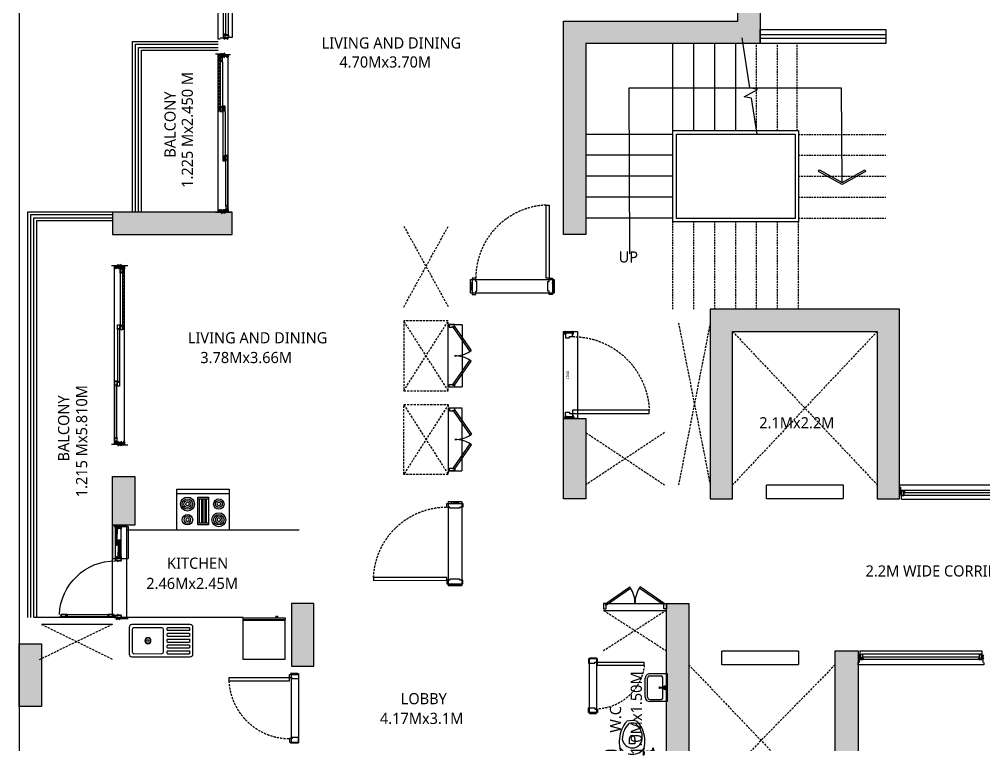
# Model space of a CAD drawing. Header units: millimetres. Extents: x 2061841 to 105821645, y -77612 to 48520811.
# Drawn here: x 105484340 to 105498165, y 48481912 to 48492313 of the extents above; entities that cross this region are included whole.
import ezdxf

# ---------------------------------------------------------------- set-up
doc = ezdxf.new("R2010")
doc.units = ezdxf.units.MM
doc.header["$LTSCALE"] = 10
doc.header["$MEASUREMENT"] = 0
doc.linetypes.add('HIDDEN', pattern=[0.375, 0.25, -0.125])
doc.linetypes.add('HIDDEN2', pattern=[4.7625, 3.175, -1.5875])
for name, color, linetype in [('A-ANNO-LABL', 140, 'Continuous'), ('A-ANNO-SYMB', 211, 'Continuous'), ('A-DOOR', 6, 'Continuous'), ('A-ELEV-HIDN', 54, 'HIDDEN2'), ('A-ELEV-LITE', 74, 'Continuous'), ('A-FLOR-HRAL', 200, 'Continuous'), ('A-FLOR-STRS', 211, 'Continuous'), ('A-GLAZ-FRAM', 74, 'Continuous'), ('A-WALL', 3, 'Continuous'), ('A-WALL-CILL', 140, 'Continuous'), ('A-WALL-FNSH', 8, 'Continuous'), ('AP-SANR-FIXT', 74, 'Continuous'), ('AS-COLS', 2, 'Continuous'), ('PL_MASTER SITE LAYOUT_PLAN_17.08.2024_R1$0$AC-BWAL', 140, 'Continuous'), ('S-OPENING', 6, 'Continuous'), ('xb_type d_second fl_typ_fl$0$A-DOOR', 8, 'Continuous'), ('xb_type d_second fl_typ_fl$0$A-WALL', 8, 'Continuous'), ('xr_TBT02_kitchen_settingout above counter$0$A-ELEV-FINE', 6, 'Continuous'), ('xr_TBT02_kitchen_settingout above counter$0$A-FURN-MOVE', 54, 'Continuous'), ('xr_TBT02_kitchen_settingout above counter$0$A-KITC-EQPM', 24, 'Continuous'), ('xr_TBT02_kitchen_settingout above counter$0$P-EQPM', 54, 'Continuous'), ('xr_TDT02_Toilet_01_settingout$0$A-ELEV-FINE', 8, 'Continuous')]:
    doc.layers.add(name, color=color, linetype=linetype)
doc.layers.add('A-FIRE DOOR', color=1, linetype='Continuous', true_color=0xff0000)
doc.layers.add('S-STRCOL HATCH', color=33, linetype='Continuous', lineweight=9)
doc.styles.add('Calibri Lt', font='calibril.ttf')
doc.styles.add('Lucida SU', font='l_10646.ttf')

# ---------------------------------------------------------------- blocks, each defined once
blk = doc.blocks.new('main door 1200')
at = {"color": 251}
for p, q in [((25, -50, 0), (0, -50, 0)), ((0, -50, 0), (25, -150, 0)), ((0, -150, 0), (25, -50, 0)), ((1200, -50, 0), (1175, -50, 0)), ((1175, -50, 0), (1200, -150, 0)), ((1175, -150, 0), (1200, -50, 0)), ((0, -150, 0), (25, -150, 0)), ((1175, -150, 0), (1200, -150, 0))]:
    blk.add_line(p, q, dxfattribs=at)
at = {"elevation": 0}
for points in [[(90, -170), (75, -170), (75, -215), (25, -215), (25, 15), (75, 15), (75, -30), (90, -30)], [(1110, -170), (1125, -170), (1125, -215), (1175, -215), (1175, 15), (1125, 15), (1125, -30), (1110, -30)], [(114, -1265), (74, -1265), (75, -215), (115, -215)]]:
    blk.add_lwpolyline(points, close=True, dxfattribs=at)
at = {"layer": 'A-ELEV-HIDN'}
blk.add_arc((74, -215, 0), 1051, 272.1862, 359.9782, dxfattribs=at)
at = {"layer": 'A-WALL'}
for p, q in [((0, 0), (0, -200)), ((1200, 0), (1200, -200))]:
    blk.add_line(p, q, dxfattribs=at)
blk = doc.blocks.new('xb_type d_second fl_typ_fl$0$Door frame 100wall')
blk.add_lwpolyline([(-80, 75), (-65, 75), (-65, 115), (-15, 115), (-15, -15), (-80, -15)], close=True)
at = {"layer": 'xb_type d_second fl_typ_fl$0$A-WALL'}
blk.add_line((0, 0), (0, 100), dxfattribs=at)
blk = doc.blocks.new('xb_type d_second fl_typ_fl$0$bedroom door')
blk.add_lwpolyline([(105, -984), (105, -115), (65, -115), (65, -984), (105, -984)])
at = {"layer": 'A-ELEV-HIDN'}
blk.add_arc((65, -115), 870, 272.6357, 0, dxfattribs=at)
at = {"rotation": 180}
blk.add_blockref('xb_type d_second fl_typ_fl$0$Door frame 100wall', (0, 0), dxfattribs=at)
at = {"xscale": -1, "rotation": 180}
blk.add_blockref('xb_type d_second fl_typ_fl$0$Door frame 100wall', (1000, 0), dxfattribs=at)
blk = doc.blocks.new('Win clip')
for points in [[(14, 1), (14, 9), (18, 9), (18, 8), (19, 8), (19, 9), (20, 9), (20, 10), (0, 10), (0, 0), (3, 0), (3, -1), (2, -1), (2, -2), (5, -2), (5, 0), (17, 0), (17, -1), (15, -1), (15, -2), (18, -2), (18, 1)], [(1, 9), (13, 9), (13, 1), (1, 1)]]:
    blk.add_lwpolyline(points, close=True)
at = {"layer": 'Defpoints'}
blk.add_line((28, 3), (22, 3), dxfattribs=at)
blk = doc.blocks.new('*U685')
at = {"color": 251}
for p, q in [((0, 87), (25, 87)), ((25, 87), (0, 37)), ((0, 87), (25, 37)), ((25, 37), (0, 37)), ((1799, 87), (1774, 87)), ((1774, 87), (1799, 37)), ((1799, 87), (1774, 37)), ((1774, 37), (1799, 37))]:
    blk.add_line(p, q, dxfattribs=at)
for p, q in [((60, 25), (1739, 25)), ((70, 100), (1739, 100)), ((70, 65), (1739, 65))]:
    blk.add_line(p, q)
for points in [[(62, 70), (62, 66), (55, 66), (55, 85), (59, 85), (59, 84), (60, 84), (60, 88), (59, 88), (59, 87), (55, 87), (55, 99), (59, 99), (59, 97), (60, 97), (60, 100), (25, 100), (25, 25), (60, 25), (60, 65), (70, 65), (70, 70)], [(69, 69), (68, 69), (68, 70), (70, 70), (68, 70), (68, 69), (69, 69), (69, 66), (63, 66), (63, 69)], [(1737, 70), (1737, 66), (1744, 66), (1744, 85), (1740, 85), (1740, 84), (1739, 84), (1739, 88), (1740, 88), (1740, 87), (1744, 87), (1744, 99), (1740, 99), (1740, 97), (1739, 97), (1739, 100), (1774, 100), (1774, 25), (1739, 25), (1739, 65), (1729, 65), (1729, 70)], [(1730, 69), (1731, 69), (1731, 70), (1729, 70), (1731, 70), (1731, 69), (1730, 69), (1730, 66), (1736, 66), (1736, 69)]]:
    blk.add_lwpolyline(points)
for points in [[(59, 26), (26, 26), (26, 99), (54, 99), (54, 65), (59, 65)], [(65, 80), (65, 79), (63, 79), (65, 79), (65, 80), (62, 80)], [(1735, 80), (1735, 79), (1736, 79), (1735, 79), (1735, 80), (1737, 80)], [(1740, 26), (1773, 26), (1773, 99), (1745, 99), (1745, 65), (1740, 65)]]:
    blk.add_lwpolyline(points, close=True)
at = {"layer": 'A-WALL-CILL'}
blk.add_line((1774, -25), (25, -25), dxfattribs=at)
blk.add_lwpolyline([(0, 145), (0, 175), (1799, 175), (1799, 145)], dxfattribs=at)
at = {"layer": 'A-WALL-FNSH'}
for p, q in [((15, 87), (15, 145)), ((1784, 87), (1784, 145)), ((25, -25), (25, 35)), ((1774, -25), (1774, 35))]:
    blk.add_line(p, q, dxfattribs=at)
at = {"rotation": 270}
blk.add_blockref('Win clip', (60, 100), dxfattribs=at)
at = {"xscale": -1, "rotation": 90}
blk.add_blockref('Win clip', (1739, 100), dxfattribs=at)
blk = doc.blocks.new('Door FHC')
for p, q in [((-1128, 9, 0), (-1145, -15, 0)), ((-1128, 9, 0), (-681, -301, 0)), ((-72, 10, 0), (-519, -301, 0)), ((-72, 10, 0), (-55, -15, 0)), ((-1145, -15, 0), (-698, -326, 0)), ((-55, -15, 0), (-502, -326, 0)), ((-698, -326, 0), (-681, -301, 0)), ((-519, -301, 0), (-502, -326, 0))]:
    blk.add_line(p, q)
at = {"elevation": 0}
for points in [[(-1185, -15), (-1185, 85), (-1135, 85), (-1135, 20), (-1145, 20), (-1145, -15)], [(-15, -15), (-15, 85), (-65, 85), (-65, 20), (-55, 20), (-55, -15)]]:
    blk.add_lwpolyline(points, close=True, dxfattribs=at)
for centre, start, end in [((-1145, -15, 0), 328.356, 0), ((-55, -15, 0), 179.9841, 211.6572)]:
    blk.add_arc(centre, 545, start, end)
blk = doc.blocks.new('xb_admin_0f$0$Door Bead')
for p, q in [((-22, 9), (-25, 9)), ((-25, 0), (-25, 9)), ((-25, 8), (-25, 0)), ((25, 0), (-25, 0)), ((10, 12), (-22, 12)), ((-22, 9), (-22, 12)), ((10, 8), (10, 12)), ((25, 6), (10, 8)), ((25, 0), (25, 6))]:
    blk.add_line(p, q)
blk = doc.blocks.new('xb_admin_0f$0$Door frame 100')
blk.add_lwpolyline([(65, 55), (50, 55), (50, 100), (0, 100), (0, 0), (65, 0)], close=True)
at = {"layer": 'A-WALL'}
blk.add_line((-15, 0), (-15, 100), dxfattribs=at)
blk.add_blockref('xb_admin_0f$0$Door Bead', (0, 100))
at = {"extrusion": (0, 0, -1), "zscale": -1, "rotation": 180}
blk.add_blockref('xb_admin_0f$0$Door Bead', (0, 0), dxfattribs=at)
blk = doc.blocks.new('xb_admin_0f$0$Door set 100 wvis1')
at = {"layer": 'A-FIRE DOOR'}
blk.add_lwpolyline([(100, -65), (1200, -65), (1200, -110), (100, -110)], close=True, dxfattribs=at)
at = {"layer": 'A-FIRE DOOR', "linetype": 'HIDDEN2'}
blk.add_arc((100, -65), 1100, 270, 357.6554, dxfattribs=at)
at = {"layer": 'A-FIRE DOOR', "rotation": 270}
blk.add_blockref('xb_admin_0f$0$Door frame 100', (0, -15), dxfattribs=at)
at = {"layer": 'A-FIRE DOOR', "xscale": -1, "rotation": 270}
blk.add_blockref('xb_admin_0f$0$Door frame 100', (0, -1215), dxfattribs=at)
at = {"layer": 'Defpoints', "style": 'Calibri Lt', "width": 0.9}
blk.add_text('1200', height=40, rotation=270, dxfattribs=at).set_placement((9, -548))
blk = doc.blocks.new('*U687')
at = {"color": 251}
for p, q in [((0, 88), (25, 88)), ((25, 88), (0, 38)), ((0, 88), (25, 38)), ((25, 38), (0, 38)), ((1500, 88), (1475, 88)), ((1475, 88), (1500, 38)), ((1500, 88), (1475, 38)), ((1475, 38), (1500, 38))]:
    blk.add_line(p, q, dxfattribs=at)
for p, q in [((60, 25), (1440, 25)), ((70, 100), (1440, 100)), ((70, 65), (1440, 65))]:
    blk.add_line(p, q)
for points in [[(62, 70), (62, 67), (55, 67), (55, 85), (59, 85), (59, 84), (60, 84), (60, 88), (59, 88), (59, 87), (55, 87), (55, 99), (59, 99), (59, 97), (60, 97), (60, 100), (25, 100), (25, 25), (60, 25), (60, 65), (70, 65), (70, 70)], [(69, 69), (68, 69), (68, 70), (70, 70), (68, 70), (68, 69), (69, 69), (69, 67), (63, 67), (63, 69)], [(1437, 70), (1437, 67), (1445, 67), (1445, 85), (1441, 85), (1441, 84), (1440, 84), (1440, 88), (1441, 88), (1441, 87), (1445, 87), (1445, 99), (1441, 99), (1441, 97), (1440, 97), (1440, 100), (1475, 100), (1475, 25), (1440, 25), (1440, 65), (1430, 65), (1430, 70)], [(1431, 69), (1432, 69), (1432, 70), (1430, 70), (1432, 70), (1432, 69), (1431, 69), (1431, 67), (1436, 67), (1436, 69)]]:
    blk.add_lwpolyline(points)
for points in [[(59, 26), (26, 26), (26, 99), (54, 99), (54, 65), (59, 65)], [(65, 80), (65, 79), (63, 79), (65, 79), (65, 80), (62, 80)], [(1435, 80), (1435, 79), (1436, 79), (1435, 79), (1435, 80), (1437, 80)], [(1441, 26), (1474, 26), (1474, 99), (1446, 99), (1446, 65), (1441, 65)]]:
    blk.add_lwpolyline(points, close=True)
at = {"layer": 'A-WALL-CILL'}
blk.add_line((1475, -25), (25, -25), dxfattribs=at)
blk.add_lwpolyline([(0, 145), (0, 175), (1500, 175), (1500, 145)], dxfattribs=at)
at = {"layer": 'A-WALL-FNSH'}
for p, q in [((15, 88), (15, 145)), ((1485, 88), (1485, 145)), ((25, -25), (25, 35)), ((1475, -25), (1475, 35))]:
    blk.add_line(p, q, dxfattribs=at)
at = {"rotation": 270}
blk.add_blockref('Win clip', (60, 100), dxfattribs=at)
at = {"xscale": -1, "rotation": 90}
blk.add_blockref('Win clip', (1440, 100), dxfattribs=at)
blk = doc.blocks.new('xr_TBT02_kitchen_settingout above counter$0$COOKING HOB')
at = {"layer": 'xr_TBT02_kitchen_settingout above counter$0$A-KITC-EQPM', "extrusion": (-1.3196e-06, -1.35305e-06, 1)}
for p, q in [((9835, 9503, 0), (10425, 9503, 0)), ((9835, 8753, 0), (9835, 9503, 0)), ((10360, 9503, 0), (10360, 8753, 0)), ((10425, 9503, 0), (10425, 8753)), ((9910, 9203, 0), (10310, 9203, 0)), ((9910, 9053, 0), (9910, 9203, 0)), ((9935, 9053, 0), (9935, 9203, 0)), ((9935, 9178, 0), (10285, 9178, 0)), ((10285, 9153, 0), (9935, 9153, 0)), ((9935, 9128, 0), (10285, 9128, 0)), ((10285, 9203, 0), (10285, 9053, 0)), ((10310, 9203, 0), (10310, 9053, 0)), ((10310, 9053, 0), (9910, 9053, 0)), ((10285, 9103, 0), (9935, 9103, 0)), ((9935, 9078, 0), (10285, 9078, 0)), ((10425, 8753, 0), (9835, 8753, 0))]:
    blk.add_line(p, q, dxfattribs=at)
for centre, major_axis, start_param, end_param in [((9985, 9353, 0), (-53, -53, 0), 0.785398, 7.068583), ((9985, 9353, 0), (35.4, -35.4, 0), -0.785398, 5.497787), ((10210, 9353, 0), (-70.7, -70.7, 0), 0.785398, 7.068583), ((10210, 9353, 0), (-53, -53, 0), 0.785398, 7.068583), ((10210, 9353, 0), (-35.4, -35.4, 0), 0.785398, 7.068583), ((9985, 9353, 0), (17.7, -17.7, 0), -0.785398, 5.497787), ((10210, 9353, 0), (-17.7, -17.7, 0), 0.785398, 7.068583), ((9985, 8903, 0), (-70.7, -70.7, 0), 0.785398, 7.068583), ((9985, 8903, 0), (-53, -53, 0), 0.785398, 7.068583), ((9985, 8903, 0), (35.4, -35.4, 0), -0.785398, 5.497787), ((9985, 8903, 0), (17.7, -17.7, 0), -0.785398, 5.497787), ((10210, 8903, 0), (-53, -53, 0), 0.785398, 7.068583), ((10210, 8903, 0), (-35.4, -35.4, 0), 0.785398, 7.068583), ((10210, 8903, 0), (-17.7, -17.7, 0), 0.785398, 7.068583)]:
    blk.add_ellipse(centre, major_axis=major_axis, ratio=1, start_param=start_param, end_param=end_param, dxfattribs=at)
blk = doc.blocks.new('xr_TBT02_kitchen_settingout above counter$0$FLOORTRAP-flat-3')
for centre, radius in [((0, 0), 50), ((0, 0), 45), ((-20, 0), 3.26), ((0, 20), 3.26), ((0, 0), 3.26), ((20, 0), 3.26), ((0, -20), 3.26)]:
    blk.add_circle(centre, radius)
blk = doc.blocks.new('xr_TBT02_kitchen_settingout above counter$0$1')
at = {"layer": 'xr_TBT02_kitchen_settingout above counter$0$A-KITC-EQPM'}
for p, q in [((-266, -276), (-266, 560)), ((-227, 599), (155, 599)), ((-209, 556), (-197, 556)), ((-126, 556), (-114, 556)), ((-42, 556), (-30, 556)), ((42, 556), (54, 556)), ((125, 556), (137, 556)), ((194, 560), (194, -276)), ((-222, 236), (-222, 544)), ((-185, 544), (-185, 236)), ((-138, 236), (-138, 544)), ((-101, 544), (-101, 236)), ((-55, 236), (-55, 544)), ((-17, 544), (-17, 236)), ((29, 236), (29, 544)), ((66, 544), (66, 236)), ((113, 236), (113, 544)), ((150, 544), (150, 236)), ((-222, -247), (-222, 154)), ((-197, 224), (-209, 224)), ((-197, 179), (125, 179)), ((-114, 224), (-126, 224)), ((-30, 224), (-42, 224)), ((54, 224), (42, 224)), ((137, 224), (125, 224)), ((150, 154), (150, -247)), ((125, -272), (-197, -272)), ((155, -316), (-227, -316))]:
    blk.add_line(p, q, dxfattribs=at)
at = {"layer": 'xr_TBT02_kitchen_settingout above counter$0$A-KITC-EQPM', "extrusion": (0, 0, -1)}
for centre, major_axis, start_param, end_param in [((-227, 560), (27.7, 27.7), 3.926991, 5.497787), ((-209, 544), (9, 9), 3.926991, 5.497787), ((-197, 544), (-9, 9), 0.785398, 2.356194), ((-126, 544), (9, 9), 3.926991, 5.497787), ((-114, 544), (-9, 9), 0.785398, 2.356194), ((-42, 544), (9, 9), 3.926991, 5.497787), ((-30, 544), (-9, 9), 0.785398, 2.356194), ((42, 544), (9, 9), 3.926991, 5.497787), ((54, 544), (-9, 9), 0.785398, 2.356194), ((125, 544), (9, 9), 3.926991, 5.497787), ((137, 544), (-9, 9), 0.785398, 2.356194), ((155, 560), (-27.7, 27.7), 0.785398, 2.356194), ((-209, 236), (-9, 9), 3.926991, 5.497787), ((-197, 154), (-17.3, 17.3), 5.497787, 7.068583), ((-197, 236), (9, 9), 0.785398, 2.356194), ((-126, 236), (-9, 9), 3.926991, 5.497787), ((-114, 236), (9, 9), 0.785398, 2.356194), ((-42, 236), (-9, 9), 3.926991, 5.497787), ((-30, 236), (9, 9), 0.785398, 2.356194), ((42, 236), (-9, 9), 3.926991, 5.497787), ((54, 236), (9, 9), 0.785398, 2.356194), ((125, 236), (-9, 9), 3.926991, 5.497787), ((125, 154), (17.3, 17.3), -0.785398, 0.785398), ((137, 236), (9, 9), 0.785398, 2.356194), ((-227, -276), (-27.7, 27.7), 3.926991, 5.497787), ((-197, -247), (17.3, 17.3), 2.356194, 3.926991), ((125, -247), (-17.3, 17.3), 2.356194, 3.926991), ((155, -276), (27.7, 27.7), 0.785398, 2.356194)]:
    blk.add_ellipse(centre, major_axis=major_axis, ratio=1, start_param=start_param, end_param=end_param, dxfattribs=at)
at = {"layer": 'xr_TBT02_kitchen_settingout above counter$0$A-KITC-EQPM', "xscale": 0.8646825810072695, "yscale": 0.8646825810072695, "zscale": 0.8646825810072695, "rotation": 180}
blk.add_blockref('xr_TBT02_kitchen_settingout above counter$0$FLOORTRAP-flat-3', (-36, -46, 0), dxfattribs=at)
blk = doc.blocks.new('Alframe Win 3T')
blk.add_lwpolyline([(15, 9), (15, 1), (15, 9), (24, 9, 0.344075), (24, 15), (15, 15), (15, 32), (24, 32, 0.344075), (24, 38), (15, 38), (15, 62), (24, 62, 0.344075), (24, 68), (15, 68), (15, 80), (25, 80), (25, 82), (0, 82), (0, 0), (25, 0), (25, 1), (15, 1)], format="xyb")
blk.add_lwpolyline([(1, 1), (1, 80), (13, 80), (13, 1)], close=True)
for points in [[(15, 63), (23, 63, 0.275412), (23, 67), (15, 67)], [(15, 33), (23, 33, 0.275412), (23, 37), (15, 37)], [(15, 10), (23, 10, 0.275412), (23, 14), (15, 14)]]:
    blk.add_lwpolyline(points, format="xyb", close=True)
blk = doc.blocks.new('Alframe Door shutter 1')
blk.add_lwpolyline([(10, 35), (100, 35), (100, 30), (98, 30), (98, 31), (99, 31), (99, 32), (99, 34), (93, 34), (93, 31), (95, 31), (95, 30), (92, 30), (92, 34), (85, 34), (85, 15), (89, 15), (89, 16), (90, 16), (90, 12), (89, 12), (89, 13), (85, 13), (85, 1), (89, 1), (89, 3), (90, 3), (90, 0), (0, 0), (0, 5), (2, 5), (2, 4), (1, 4), (1, 1), (6, 1), (6, 4), (5, 4), (5, 5), (7, 5), (7, 1), (15, 1), (15, 8), (10, 8), (10, 11), (11, 11), (11, 9), (15, 9), (15, 23), (11, 23), (11, 21), (10, 21), (10, 25), (15, 25), (15, 34), (10, 34), (10, 35)])
for points in [[(83, 1), (83, 33), (16, 33), (16, 1)], [(91, 14), (99, 14), (99, 18), (98, 18), (98, 19), (99, 19), (99, 20), (100, 20), (100, 0), (90, 0), (90, 3), (89, 3), (89, 2), (87, 2), (87, 5), (90, 5), (90, 17), (89, 17), (89, 15), (87, 15), (87, 18), (91, 18)], [(99, 1), (99, 13), (91, 13), (91, 1)]]:
    blk.add_lwpolyline(points, close=True)
at = {"layer": 'Defpoints'}
blk.add_line((90, 28), (90, 22), dxfattribs=at)
blk = doc.blocks.new('Alframe Window Frame 1')
at = {"color": 251}
for p, q in [((25, 25), (0, 25)), ((0, 25), (25, -25)), ((25, 25), (0, -25)), ((0, -25), (25, -25))]:
    blk.add_line(p, q, dxfattribs=at)
for points in [[(-37, 11), (-37, 7), (-30, 7), (-30, 26), (-34, 26), (-34, 25), (-35, 25), (-35, 29), (-34, 29), (-34, 28), (-30, 28), (-30, 40), (-34, 40), (-34, 38), (-35, 38), (-35, 41), (0, 41), (0, -41), (-35, -41), (-35, 6), (-45, 6), (-45, 11)], [(-44, 10), (-43, 10), (-43, 11), (-45, 11), (-43, 11), (-43, 10), (-44, 10), (-44, 7), (-38, 7), (-38, 10)]]:
    blk.add_lwpolyline(points)
for points in [[(-40, 11), (-40, 10), (-38, 10), (-40, 10), (-40, 11), (-37, 11)], [(-34, -40), (-1, -40), (-1, 40), (-29, 40), (-29, 6), (-34, 6)]]:
    blk.add_lwpolyline(points, close=True)
blk = doc.blocks.new('Rough ground')
at = {"color": 251}
blk.add_lwpolyline([(0, -25), (25, -25), (0, 25), (25, 25), (0, -25), (0, 25)], dxfattribs=at)
blk = doc.blocks.new('Alframe Win shutter wmesh')
for points in [[(7, -46), (7, 0), (4, 0), (4, -1), (6, -1), (6, -13), (-6, -13), (-6, -1), (-4, -1), (-4, 0), (-8, 0), (-8, -50), (-1, -50), (-1, -48), (-2, -48), (-2, -49), (-6, -49), (-6, -46)], [(6, -14), (-6, -14), (-6, -45), (6, -45)]]:
    blk.add_lwpolyline(points, close=True)
blk = doc.blocks.new('Door + Sliding win 2 panel1')
for p, q in [((-70, 861), (-70, 276)), ((-35, 276), (-35, 861)), ((-900, 168), (-1299, 168)), ((-1229, 161), (-1137, 161)), ((-1137, 141), (-1229, 141)), ((-900, 86), (-1299, 86)), ((-1062, 131), (-970, 131)), ((-1062, 111), (-970, 111))]:
    blk.add_line(p, q)
at = {"linetype": 'HIDDEN2'}
for p, q in [((-1091, 106), (-941, 106)), ((-945, 91), (-1087, 91))]:
    blk.add_line(p, q, dxfattribs=at)
at = {"color": 251}
blk.add_lwpolyline([(-1324, 102), (-1349, 102), (-1324, 152), (-1349, 152), (-1324, 102), (-1324, 152)], dxfattribs=at)
for points in [[(-1250, 143), (-1303, 143), (-1303, 146), (-1304, 146), (-1304, 141), (-1229, 141), (-1229, 146), (-1231, 146), (-1231, 143), (-1249, 143), (-1249, 160), (-1231, 160), (-1231, 156), (-1229, 156), (-1229, 161), (-1304, 161), (-1304, 156), (-1303, 156), (-1303, 160), (-1250, 160)], [(-1088, 134), (-1085, 137), (-1085, 141), (-1137, 141), (-1137, 146), (-1136, 146), (-1136, 143), (-1118, 143), (-1118, 160), (-1136, 160), (-1136, 156), (-1137, 156), (-1137, 161), (-1062, 161), (-1062, 141), (-1084, 141), (-1084, 136), (-1087, 134)], [(-1112, 138), (-1114, 136), (-1114, 131), (-1062, 131), (-1062, 126), (-1063, 126), (-1063, 130), (-1081, 130), (-1081, 113), (-1063, 113), (-1063, 116), (-1062, 116), (-1062, 111), (-1137, 111), (-1137, 131), (-1115, 131), (-1115, 137), (-1113, 139)], [(-1063, 143), (-1063, 160), (-1117, 160), (-1117, 143)], [(-1136, 130), (-1136, 113), (-1083, 113), (-1083, 130)], [(-949, 130), (-896, 130), (-896, 126), (-895, 126), (-895, 131), (-970, 131), (-970, 126), (-969, 126), (-969, 130), (-951, 130), (-951, 113), (-969, 113), (-969, 116), (-970, 116), (-970, 111), (-895, 111), (-895, 116), (-896, 116), (-896, 113), (-949, 113)]]:
    blk.add_lwpolyline(points, close=True)
blk.add_circle((-39, 172), 3.5, dxfattribs=at)
blk.add_arc((-39, 172), 799, 92.2289, 180.4958, dxfattribs=at)
at = {"layer": 'A-WALL-CILL'}
blk.add_line((-1334, -15), (-875, -15), dxfattribs=at)
blk.add_lwpolyline([(-1349, 185), (-1349, 185), (-1349, 210), (-875, 210), (-875, -15)], dxfattribs=at)
at = {"layer": 'A-WALL-FNSH'}
for p, q in [((-1329, 152), (-1329, 185)), ((-20, 152), (-20, 185)), ((-1334, 102), (-1334, -15)), ((-15, 102), (-15, -15))]:
    blk.add_line(p, q, dxfattribs=at)
at = {"xscale": -1}
for name, p, rotation in [('Alframe Door shutter 1', (-35, 961), 90), ('Alframe Win 3T', (-875, 86), 0.01655976871912361), ('Alframe Win shutter wmesh', (-895, 98), 270)]:
    blk.add_blockref(name, p, dxfattribs=dict(at, rotation=rotation))
for name, p, rotation in [('Alframe Win 3T', (-1324, 86), 359.983440231281), ('Alframe Door shutter 1', (-35, 176), 90), ('Alframe Win shutter wmesh', (-1137, 98), 90)]:
    blk.add_blockref(name, p, dxfattribs=dict(rotation=rotation))
blk.add_blockref('Alframe Window Frame 1', (-875, 127), dxfattribs=at)
for name in ['Alframe Window Frame 1', 'Rough ground']:
    blk.add_blockref(name, (-25, 128))
blk = doc.blocks.new('xr_TBT02_kitchen_settingout above counter$0$fridge')
at = {"layer": 'xr_TBT02_kitchen_settingout above counter$0$A-FURN-MOVE'}
for p, q in [((8943, 8740), (9503, 8740)), ((9503, 8140), (9503, 8740)), ((9513, 8140), (9513, 8740)), ((9537, 8140), (9537, 8740)), ((8943, 8140), (9537, 8140))]:
    blk.add_line(p, q, dxfattribs=at)
at = {"layer": 'xr_TBT02_kitchen_settingout above counter$0$P-EQPM'}
for p, q in [((8943, 8140), (8943, 8740)), ((9537, 8740), (9513, 8740)), ((9562, 8630), (9537, 8630)), ((9562, 8606), (9537, 8606)), ((9562, 8606), (9562, 8630))]:
    blk.add_line(p, q, dxfattribs=at)
blk = doc.blocks.new('Alframe Door 3T+W')
for p, q in [((35, 146), (0, 146)), ((0, 146), (0, 0)), ((1, 2), (1, 144)), ((1, 144), (16, 144)), ((16, 144), (16, 2)), ((18, 129), (18, 144)), ((18, 144), (35, 144)), ((35, 144), (35, 146)), ((0, 0), (35, 0)), ((16, 2), (1, 2)), ((34, 129), (18, 129)), ((18, 90), (18, 119)), ((18, 119), (34, 119)), ((34, 90), (18, 90)), ((18, 51), (18, 80)), ((18, 80), (34, 80)), ((34, 51), (18, 51)), ((18, 17), (18, 41)), ((18, 41), (34, 41)), ((35, 17), (18, 17)), ((18, 2), (18, 11)), ((18, 11), (35, 11)), ((35, 2), (18, 2)), ((35, 0), (35, 2))]:
    blk.add_line(p, q)
for centre, start, end in [((23, 124), 336, 24), ((23, 85), 336, 24), ((23, 46), 336, 24), ((23, 14), 346.3245, 13.6755)]:
    blk.add_arc(centre, 12.3, start, end)
blk = doc.blocks.new('Al frame Door shutter 1')
blk.add_lwpolyline([(8, -60), (15, -60), (15, 15), (8, 15), (8, 13), (13, 13), (13, 0), (-14, 0), (-14, 13), (-8, 13), (-8, 15), (-15, 15), (-15, -60), (-8, -60), (-8, -58), (-14, -58), (-14, -45), (13, -45), (13, -58), (8, -58), (8, -60)])
blk.add_lwpolyline([(-14, -44), (13, -44), (13, -2), (-14, -2)], close=True)
blk = doc.blocks.new('Al frame Door shutter 2')
for p, q in [((-8, 75), (-15, 75)), ((-14, 60), (-14, 73)), ((-14, 73), (-8, 73)), ((14, 60), (-14, 60)), ((14, 58), (-14, 58)), ((-14, 58), (-14, 2)), ((-14, 2), (14, 2)), ((-8, 73), (-8, 75)), ((15, 75), (8, 75)), ((8, 75), (8, 73)), ((8, 73), (14, 73)), ((14, 73), (14, 60)), ((14, 2), (14, 58)), ((15, 34), (15, 75)), ((15, 34), (19, 34)), ((19, 33), (15, 33)), ((21, 37), (19, 34)), ((22, 36), (19, 33)), ((22, 36), (21, 37))]:
    blk.add_line(p, q)
blk.add_lwpolyline([(-15, 75), (-15, 0), (15, 0), (15, 33)])
blk = doc.blocks.new('*U696')
for p, q in [((50, 179), (2550, 179)), ((124, 173), (855, 173)), ((124, 143), (855, 143)), ((50, 33), (2541, 33)), ((1661, 133), (930, 133)), ((1661, 103), (930, 103)), ((2476, 94), (1736, 94)), ((2476, 64), (1736, 64))]:
    blk.add_line(p, q)
at = {"linetype": 'HIDDEN2'}
for p, q in [((1707, 55), (2505, 55)), ((2501, 40), (1711, 40))]:
    blk.add_line(p, q, dxfattribs=at)
at = {"color": 251}
for points in [[(25, 81), (0, 81), (25, 131), (0, 131), (25, 81), (25, 131)], [(2575, 81), (2600, 81), (2575, 131), (2600, 131), (2575, 81), (2575, 131)]]:
    blk.add_lwpolyline(points, dxfattribs=at)
at = {"layer": 'A-WALL-FNSH'}
for p, q in [((20, 131), (20, 220)), ((2580, 131), (2580, 220)), ((15, 81), (15, -15)), ((2585, 81), (2585, -15))]:
    blk.add_line(p, q, dxfattribs=at)
blk.add_blockref('Alframe Door 3T+W', (25, 33))
at = {"xscale": -1}
for name, p, rotation in [('Al frame Door shutter 1', (64, 158), 90), ('Al frame Door shutter 2', (930, 158), 90), ('Al frame Door shutter 2', (855, 118), 270), ('Al frame Door shutter 2', (1736, 118), 90), ('Al frame Door shutter 2', (1661, 79), 270), ('Al frame Door shutter 1', (2536, 79), 270), ('Alframe Win shutter wmesh', (2551, 47), 270)]:
    blk.add_blockref(name, p, dxfattribs=dict(at, rotation=rotation))
blk.add_blockref('Alframe Door 3T+W', (2575, 33), dxfattribs=at)
at = {"rotation": 90.00000000000001}
blk.add_blockref('Alframe Win shutter wmesh', (1661, 47), dxfattribs=at)
blk = doc.blocks.new('ST AR')
at = {"ltscale": 5}
blk.add_lwpolyline([(-3.97, 8.44), (-4.52, 8.13), (0, 0), (-4.52, -8.13), (-3.97, -8.44), (0.71, 0)], close=True, dxfattribs=at)
blk = doc.blocks.new('*U697')
for p, q in [((50, 168), (2250, 168)), ((124, 162), (756, 162)), ((50, 22), (2241, 22)), ((124, 132), (756, 132)), ((1463, 122), (831, 122)), ((1463, 92), (831, 92)), ((2176, 83), (1538, 83)), ((2176, 53), (1538, 53))]:
    blk.add_line(p, q)
at = {"linetype": 'HIDDEN2'}
for p, q in [((1509, 44), (2205, 44)), ((2201, 29), (1513, 29))]:
    blk.add_line(p, q, dxfattribs=at)
at = {"color": 251}
for points in [[(25, 70), (0, 70), (25, 120), (0, 120), (25, 70), (25, 120)], [(2275, 70), (2300, 70), (2275, 120), (2300, 120), (2275, 70), (2275, 120)]]:
    blk.add_lwpolyline(points, dxfattribs=at)
at = {"layer": 'A-WALL-FNSH'}
for p, q in [((20, 120), (20, 199)), ((2280, 120), (2280, 199)), ((15, 70), (15, -15)), ((2285, 70), (2285, -15))]:
    blk.add_line(p, q, dxfattribs=at)
blk.add_blockref('Alframe Door 3T+W', (25, 22))
at = {"xscale": -1}
for name, p, rotation in [('Al frame Door shutter 1', (64, 147), 90), ('Al frame Door shutter 2', (831, 147), 90), ('Al frame Door shutter 2', (756, 107), 270), ('Al frame Door shutter 2', (1538, 107), 90), ('Al frame Door shutter 2', (1463, 68), 270), ('Al frame Door shutter 1', (2236, 68), 270), ('Alframe Win shutter wmesh', (2251, 36), 270)]:
    blk.add_blockref(name, p, dxfattribs=dict(at, rotation=rotation))
blk.add_blockref('Alframe Door 3T+W', (2275, 22), dxfattribs=at)
at = {"rotation": 90.00000000000001}
blk.add_blockref('Alframe Win shutter wmesh', (1463, 36), dxfattribs=at)
blk = doc.blocks.new('*U698')
at = {"color": 251}
for p, q in [((0, 88), (25, 88)), ((25, 88), (0, 38)), ((0, 88), (25, 38)), ((25, 38), (0, 38)), ((1000, 88), (975, 88)), ((975, 88), (1000, 38)), ((1000, 88), (975, 38)), ((975, 38), (1000, 38))]:
    blk.add_line(p, q, dxfattribs=at)
for p, q in [((60, 25), (940, 25)), ((70, 100), (940, 100)), ((70, 65), (940, 65))]:
    blk.add_line(p, q)
for points in [[(62, 70), (62, 67), (55, 67), (55, 85), (59, 85), (59, 84), (60, 84), (60, 88), (59, 88), (59, 87), (55, 87), (55, 99), (59, 99), (59, 97), (60, 97), (60, 100), (25, 100), (25, 25), (60, 25), (60, 65), (70, 65), (70, 70)], [(69, 69), (68, 69), (68, 70), (70, 70), (68, 70), (68, 69), (69, 69), (69, 67), (63, 67), (63, 69)], [(938, 70), (938, 67), (945, 67), (945, 85), (941, 85), (941, 84), (940, 84), (940, 88), (941, 88), (941, 87), (945, 87), (945, 99), (941, 99), (941, 97), (940, 97), (940, 100), (975, 100), (975, 25), (940, 25), (940, 65), (930, 65), (930, 70)], [(931, 69), (932, 69), (932, 70), (930, 70), (932, 70), (932, 69), (931, 69), (931, 67), (937, 67), (937, 69)]]:
    blk.add_lwpolyline(points)
for points in [[(59, 26), (26, 26), (26, 99), (54, 99), (54, 65), (59, 65)], [(65, 80), (65, 79), (63, 79), (65, 79), (65, 80), (62, 80)], [(935, 80), (935, 79), (937, 79), (935, 79), (935, 80), (938, 80)], [(941, 26), (974, 26), (974, 99), (946, 99), (946, 65), (941, 65)]]:
    blk.add_lwpolyline(points, close=True)
at = {"layer": 'A-WALL-CILL'}
blk.add_line((975, -25), (25, -25), dxfattribs=at)
blk.add_lwpolyline([(0, 145), (0, 175), (1000, 175), (1000, 145)], dxfattribs=at)
at = {"layer": 'A-WALL-FNSH'}
for p, q in [((15, 88), (15, 145)), ((985, 88), (985, 145)), ((25, -25), (25, 35)), ((975, -25), (975, 35))]:
    blk.add_line(p, q, dxfattribs=at)
at = {"rotation": 270}
blk.add_blockref('Win clip', (60, 100), dxfattribs=at)
at = {"xscale": -1, "rotation": 90}
blk.add_blockref('Win clip', (940, 100), dxfattribs=at)
blk = doc.blocks.new('xr_TDT02_Toilet_01_settingout$0$wc')
at = {"layer": 'AP-SANR-FIXT', "ltscale": 0.2}
for p, q in [((20462, 4690), (20498, 4690)), ((20462, 4679), (20498, 4679)), ((20487, 4692), (20469, 4692)), ((20469, 4679), (20469, 4672)), ((20487, 4679), (20487, 4672)), ((20740, 4462), (20740, 4537)), ((20741, 4538), (20816, 4538)), ((20817, 4537), (20817, 4462))]:
    blk.add_line(p, q, dxfattribs=at)
for points in [[(20469, 4690), (20469, 4692), (20466, 4695), (20466, 4703), (20490, 4703), (20490, 4695), (20487, 4692), (20487, 4690)], [(20497, 4639), (20506, 4639), (20506, 4666), (20497, 4666)]]:
    blk.add_lwpolyline(points, dxfattribs=at)
for points in [[(20525, 4659, 0.260106), (20588, 4658, 0.770876), (20584, 4691, 0.197727), (20498, 4679), (20498, 4690, -0.200316), (20586, 4699, -0.713234), (20592, 4648, -0.235015), (20525, 4647)], [(20467, 4634, 0.031577), (20470, 4606, 0.908601), (20485, 4606, 0.031024), (20489, 4634)]]:
    blk.add_lwpolyline(points, format="xyb", dxfattribs=at)
for points in [[(20471, 4681, 0.336902), (20471, 4687), (20453, 4687, 0.507062), (20453, 4681)], [(20457, 4644, 0.066607), (20460, 4638, -0.017063), (20475, 4630, 0.066607), (20481, 4630, -0.017063), (20497, 4638, 0.066607), (20500, 4644, -0.017063), (20500, 4661, 0.066607), (20497, 4667, -0.017063), (20481, 4675, 0.066607), (20475, 4675, -0.017063), (20460, 4667, 0.066607), (20457, 4661, -0.017063)]]:
    blk.add_lwpolyline(points, format="xyb", close=True, dxfattribs=at)
blk.add_lwpolyline([(20506, 4644), (20525, 4644), (20525, 4661), (20506, 4661)], close=True, dxfattribs=at)
for centre, radius, start, end in [((20411, 4679), 209, 338.0884, 6.7012), ((21292, 4686), 351, 177.1212, 195.1481), ((20453, 4684), 9.98, 18.8114, 341.3896), ((21075, 4501), 481, 167.8985, 184.8456), ((20776, 4470), 216, 35.1758, 142.488), ((20776, 4451), 145, 8.367, 173.1296), ((20542, 4502), 421, 354.2574, 12.6405), ((21012, 4497), 417, 185.0763, 222.3), ((20902, 4455), 270, 177.2824, 230.2951), ((20778, 4458), 38.7, 173.1877, 6.8123), ((20816, 4537), 1.26, 0, 90), ((20601, 4472), 318, 314.8694, 359.9106), ((20528, 4501), 435, 318.9211, 354.5507), ((20780, 4451), 248, 251.889, 287.8168), ((20778, 4490), 248, 258.6146, 280.9392)]:
    blk.add_arc(centre, radius, start, end, dxfattribs=at)
blk.add_rational_spline([(21005, 4703), (21005, 4679), (21005, 4655), (21005, 4646), (21005, 4638), (21078, 4623), (21151, 4638), (21151, 4646), (21151, 4655), (21151, 4679), (21151, 4703)], [1, 1, 1, 1, 1, 0.980198019802, 1, 1, 1, 1, 1], degree=2, knots=[0, 0, 0, 1, 1, 2, 2, 2.398675, 2.398675, 3.398675, 3.398675, 4.398675, 4.398675, 4.398675], dxfattribs=at)
at = {"layer": 'AP-SANR-FIXT'}
blk.add_rational_spline([(21151, 4703), (21078, 4703), (21005, 4703), (21005, 4679), (21005, 4655), (21005, 4646), (21005, 4638), (21078, 4623), (21151, 4638), (21151, 4646), (21151, 4655), (21151, 4679), (21151, 4703)], [1, 1, 1, 1, 1, 1, 1, 0.980198019802, 1, 1, 1, 1, 1], degree=2, knots=[0, 0, 0, 1, 1, 2, 2, 3, 3, 3.398675, 3.398675, 4.398675, 4.398675, 5.398675, 5.398675, 5.398675], dxfattribs=at)
blk = doc.blocks.new('*U732')
for p, q in [((250, -25), (-250, -25)), ((-250, -25), (-250, -345)), ((-210, -345), (-210, -139)), ((-185, -114), (185, -114)), ((-10, -170), (-10, -82)), ((10, -82), (10, -170)), ((210, -345), (210, -139)), ((250, -25), (250, -345)), ((170, -385), (-170, -385)), ((170, -425), (-170, -425))]:
    blk.add_line(p, q)
for centre, radius, start, end in [((-185, -139), 25.4, 90, 180), ((0, -72), 30.1, 288.9249, 251.0751), ((0, -71), 14.7, 311.8118, 228.1882), ((0, -170), 9.77, 180, 0), ((185, -139), 25.4, 360, 90), ((-170, -345), 80, 180, 270), ((-170, -345), 40, 180, 270), ((170, -345), 40, 270, 0), ((170, -345), 80, 270, 0)]:
    blk.add_arc(centre, radius, start, end)
blk = doc.blocks.new('xb_type d_second fl_typ_fl$0$toilet door')
at = {"layer": 'A-ELEV-HIDN'}
blk.add_arc((-1763, 7053), 711, 96.4703, 177.0071, dxfattribs=at)
at = {"layer": 'xb_type d_second fl_typ_fl$0$A-DOOR'}
for p, q in [((-1843, 7090), (-1843, 7759)), ((-1843, 7759), (-1803, 7759)), ((-1803, 7090), (-1803, 7759)), ((-1843, 7090), (-1803, 7090))]:
    blk.add_line(p, q, dxfattribs=at)
at = {"layer": 'xb_type d_second fl_typ_fl$0$A-DOOR', "xscale": -1}
blk.add_blockref('xb_type d_second fl_typ_fl$0$Door frame 100wall', (-2538, 6975), dxfattribs=at)
at = {"layer": 'xb_type d_second fl_typ_fl$0$A-DOOR'}
blk.add_blockref('xb_type d_second fl_typ_fl$0$Door frame 100wall', (-1738, 6975), dxfattribs=at)
blk = doc.blocks.new('TOWER-A TYPICAL FLOOR FRAMING PLAN N')
at = {"layer": 'S-STRCOL HATCH'}
h = blk.add_hatch(color=256, dxfattribs=at)
h.dxf.hatch_style = 1
h.paths.add_polyline_path([(102729139.9, 48590302.5), (102729459.9, 48590302.5), (102731639.9, 48590302.5), (102731639.9, 48592882.5), (102731959.9, 48592882.5), (102731959.9, 48589982.5), (102729459.9, 48589982.5), (102729459.9, 48587242.5), (102729139.9, 48587242.5)])
h = blk.add_hatch(color=256, dxfattribs=at)
h.dxf.hatch_style = 1
h.paths.add_polyline_path([(102731959.9, 48589982.5), (102731639.9, 48589982.5), (102731639.9, 48589982.5)])
h = blk.add_hatch(color=256, dxfattribs=at)
h.dxf.hatch_style = 1
h.paths.add_polyline_path([(102722675.7, 48587243.3), (102724389.9, 48587243.3), (102724389.9, 48587563.3), (102722675.7, 48587563.3)])
h = blk.add_hatch(color=256, dxfattribs=at)
h.dxf.hatch_style = 1
h.paths.add_polyline_path([(102731244.1, 48586172.6), (102731244.1, 48583452.6), (102731564.1, 48583452.6), (102731564.1, 48585853.3), (102733639.9, 48585853.3), (102733639.9, 48583453.2), (102733959.9, 48583453.2), (102733959.9, 48586173.3), (102733959.9, 48586172.6), (102733639.9, 48586172.6)])
h = blk.add_hatch(color=256, dxfattribs=at)
h.dxf.hatch_style = 1
h.paths.add_polyline_path([(102729139.9, 48584603.3), (102729459.9, 48584603.3), (102729459.9, 48583453.3), (102729139.9, 48583453.3)])
h = blk.add_hatch(color=256, dxfattribs=at)
h.dxf.hatch_style = 1
h.paths.add_polyline_path([(102722995.7, 48583773.3), (102722995.7, 48583073.3), (102722675.7, 48583073.3), (102722675.7, 48583773.3)])
h = blk.add_hatch(color=256, dxfattribs=at)
h.dxf.hatch_style = 1
h.paths.add_polyline_path([(102725240.7, 48581053.2), (102725560.7, 48581053.2), (102725560.7, 48581953.3), (102725240.7, 48581953.3)])
h = blk.add_hatch(color=256, dxfattribs=at)
h.dxf.hatch_style = 1
h.paths.add_polyline_path([(102733365.7, 48581273.8), (102733365.7, 48578553.2), (102730615.7, 48578553.2), (102730615.7, 48581953.9), (102730935.7, 48581953.9), (102730935.7, 48578873.2), (102733035.7, 48578873.2), (102733035.7, 48581273.8)])
h = blk.add_hatch(color=256, dxfattribs=at)
h.dxf.hatch_style = 1
h.paths.add_polyline_path([(102721339.7, 48580473.4), (102721659.7, 48580473.4), (102721659.7, 48581373.4), (102721339.7, 48581373.4)])
at = {"layer": 'A-ANNO-SYMB'}
blk.add_lwpolyline([(102731917.9, 48588681.3), (102731837.2, 48589195.1), (102731729.7, 48589216.3), (102731921.7, 48589322.1), (102731814.2, 48589343.3), (102731700.5, 48590061)], dxfattribs=at)
at = {"layer": 'A-ANNO-SYMB', "elevation": 0}
blk.add_lwpolyline([(102733134.9, 48587986.4), (102733125.9, 48589340), (102730076.9, 48589340), (102730084.9, 48586963.2)], dxfattribs=at)
at = {"layer": 'A-ELEV-HIDN'}
for p, q in [((102726850.7, 48586202.6, 0), (102727489.9, 48587362.5, 0)), ((102726850.7, 48587362.5, 0), (102727489.9, 48586202.6, 0)), ((102726850.7, 48585002.6, 0), (102727489.9, 48586002.6, 0)), ((102727489.9, 48585002.6, 0), (102726850.7, 48586002.6, 0)), ((102730789.9, 48585972.6), (102731244.1, 48583652.6)), ((102731244.1, 48585972.6), (102730789.9, 48583652.6)), ((102731564.1, 48585853.2, 0), (102733639.9, 48583652.6, 0)), ((102733639.9, 48585853.2, 0), (102731564.1, 48583652.6)), ((102727489.9, 48584802.6, 0), (102726850.7, 48583802.5, 0)), ((102726850.7, 48584802.6, 0), (102727489.9, 48583802.5, 0)), ((102729459.9, 48584402.6, 0), (102730589.9, 48583652.6)), ((102730589.9, 48584402.6, 0), (102729459.9, 48583652.6, 0)), ((102729715.7, 48581853.2), (102730615.7, 48581273.1)), ((102730615.7, 48581853.2), (102729715.7, 48581273.1))]:
    blk.add_line(p, q, dxfattribs=at)
at = {"layer": 'A-ELEV-HIDN', "ltscale": 0.3}
for p, q in [((102729715.7, 48581953.2), (102730615.7, 48581953.2)), ((102729715.7, 48581853.2), (102730615.7, 48581853.2))]:
    blk.add_line(p, q, dxfattribs=at)
at = {"layer": 'A-ELEV-HIDN', "ltscale": 0.3, "elevation": 0}
for points in [[(102727808.8, 48586598.9), (102729008.8, 48586598.9), (102729008.8, 48586398.9), (102727808.8, 48586398.9)], [(102727489.9, 48585952.6), (102727689.9, 48585952.6), (102727689.9, 48585052.5), (102727489.9, 48585052.5)], [(102729339.9, 48584602.6), (102729139.9, 48584602.6), (102729139.9, 48585852.6), (102729339.9, 48585852.6)], [(102727689.9, 48584752.5), (102727489.9, 48584752.5), (102727489.9, 48583852.5), (102727689.9, 48583852.5)], [(102727689.9, 48583408.7), (102727489.9, 48583408.7), (102727489.9, 48582208.7), (102727689.9, 48582208.7)], [(102722675.7, 48583072.5), (102722875.7, 48583072.5), (102722875.7, 48581752.5), (102722675.7, 48581752.5)], [(102731410.7, 48581274), (102732510.7, 48581274), (102732510.7, 48581074), (102731410.7, 48581074)], [(102725240.7, 48580948.9), (102725340.7, 48580948.9), (102725340.7, 48579948.9), (102725240.7, 48579948.9)]]:
    blk.add_lwpolyline(points, close=True, dxfattribs=at)
at = {"layer": 'A-ELEV-HIDN', "elevation": 0}
for points in [[(102726850.7, 48585002.6), (102727489.9, 48585002.6), (102727489.9, 48586002.6), (102726850.7, 48586002.6)], [(102726850.7, 48584802.6), (102727489.9, 48584802.6), (102727489.9, 48583802.5), (102726850.7, 48583802.5)]]:
    blk.add_lwpolyline(points, close=True, dxfattribs=at)
at = {"layer": 'A-ELEV-HIDN', "ltscale": 0.3}
for points in [[(102732052, 48583652.6), (102733152, 48583652.6), (102733152, 48583453.2), (102732052, 48583453.2)], [(102729515.7, 48581173.1), (102729615.7, 48581173.1), (102729615.7, 48580373.1), (102729515.7, 48580373.1)]]:
    blk.add_lwpolyline(points, close=True, dxfattribs=at)
at = {"layer": 'A-ELEV-HIDN', "elevation": 0}
for points in [[(102722675.7, 48581652.5), (102721625, 48581143.9)], [(102721659.7, 48581652.5), (102722675.7, 48581152.5)]]:
    blk.add_lwpolyline(points, dxfattribs=at)
at = {"layer": 'A-ELEV-HIDN'}
for points in [[(102733035.7, 48581074), (102730885.7, 48578874)], [(102730935.7, 48581074), (102733035.7, 48578873.1)]]:
    blk.add_lwpolyline(points, dxfattribs=at)
at = {"layer": 'A-ELEV-LITE'}
for p, q in [((102722675.7, 48581752.5, 0), (102721550.6, 48581752.5, 0)), ((102722675.7, 48581652.5, 0), (102721659.7, 48581652.5, 0))]:
    blk.add_line(p, q, dxfattribs=at)
at = {"layer": 'A-FLOR-HRAL', "elevation": 0}
for points in [[(102722964.9, 48587559), (102722964.9, 48590009), (102724189.9, 48590009)], [(102723004.9, 48587559), (102723004.9, 48589969), (102724189.9, 48589969)], [(102723049.9, 48587559), (102723049.9, 48589924), (102724189.9, 48589924)], [(102723089.9, 48587559), (102723089.9, 48589884), (102724189.9, 48589884)], [(102722676.3, 48587562.6), (102721459.7, 48587562.6), (102721459.7, 48581752.5)], [(102722676.3, 48587522.6), (102721499.7, 48587522.6), (102721499.7, 48581752.5)], [(102722676.3, 48587477.6), (102721544.7, 48587477.6), (102721544.7, 48581752.5)], [(102722676.3, 48587437.6), (102721584.7, 48587437.6), (102721584.7, 48581752.5)]]:
    blk.add_lwpolyline(points, dxfattribs=at)
at = {"layer": 'A-FLOR-STRS'}
for p, q in [((102730709.9, 48588732.5), (102730709.9, 48589982.5)), ((102731009.9, 48588732.5), (102731009.9, 48589982.5)), ((102731309.9, 48588732.5), (102731309.9, 48589982.5)), ((102731609.9, 48588732.5), (102731609.9, 48589982.5)), ((102730709.9, 48588677.5), (102729459.9, 48588677.5, 0)), ((102730709.9, 48588377.5), (102729459.9, 48588377.5, 0)), ((102730709.9, 48588077.5), (102729459.9, 48588077.5, 0)), ((102730709.9, 48587777.5), (102729459.9, 48587777.5, 0)), ((102730709.9, 48587477.5), (102729459.9, 48587477.5, 0))]:
    blk.add_line(p, q, dxfattribs=at)
at = {"layer": 'A-FLOR-STRS', "linetype": 'HIDDEN', "ltscale": 10}
for p, q in [((102731909.9, 48588732.5), (102731909.9, 48589982.5)), ((102732209.9, 48588732.5), (102732209.9, 48589982.5)), ((102732489.9, 48588732.5), (102732489.9, 48589982.5)), ((102732509.9, 48588677.5), (102733759.9, 48588677.5)), ((102732509.9, 48588377.5), (102733759.9, 48588377.5)), ((102732509.9, 48588077.5), (102733759.9, 48588077.5)), ((102732509.9, 48587777.5), (102733759.9, 48587777.5)), ((102732509.9, 48587477.5), (102733759.9, 48587477.5)), ((102730709.9, 48586172.6), (102730709.9, 48587422.6)), ((102731009.9, 48586172.6), (102731009.9, 48587422.6)), ((102731309.9, 48586172.6), (102731309.9, 48587422.6)), ((102731609.9, 48586172.6), (102731609.9, 48587422.6)), ((102731909.9, 48586172.6), (102731909.9, 48587422.6)), ((102732209.9, 48586172.6), (102732209.9, 48587422.6)), ((102732509.9, 48586172.6), (102732509.9, 48587422.6))]:
    blk.add_line(p, q, dxfattribs=at)
at = {"layer": 'A-FLOR-STRS'}
for points in [[(102730709.9, 48588732.5), (102732509.9, 48588732.5), (102732509.9, 48587422.6), (102730709.9, 48587422.6)], [(102730759.9, 48588682.5), (102732459.9, 48588682.5), (102732459.9, 48587472.6), (102730759.9, 48587472.6)]]:
    blk.add_lwpolyline(points, close=True, dxfattribs=at)
at = {"layer": 'A-GLAZ-FRAM', "elevation": 0}
for points in [[(102733759.9, 48590107.5), (102731959.9, 48590107.5)], [(102731959.9, 48590057.5), (102733759.9, 48590057.6)]]:
    blk.add_lwpolyline(points, dxfattribs=at)
at = {"layer": 'A-WALL-CILL', "elevation": 0}
blk.add_lwpolyline([(102731959.9, 48590182.5), (102733759.9, 48590182.5), (102733759.9, 48589982.5), (102731959.9, 48589982.5)], close=True, dxfattribs=at)
at = {"layer": 'AS-COLS', "elevation": 0}
for points in [[(102731639.9, 48590302.5), (102731639.9, 48593003.1), (102731959.9, 48593003.1), (102731959.9, 48589982.5), (102729459.9, 48589982.5), (102729459.9, 48587242.5), (102729139.9, 48587242.5), (102729139.9, 48590302.5)], [(102729139.9, 48584602.6), (102729459.9, 48584602.6), (102729459.9, 48583452.6), (102729139.9, 48583452.6)], [(102722995.7, 48583772.6), (102722995.7, 48583072.5), (102722675.7, 48583072.5), (102722675.7, 48583772.6)], [(102733365.7, 48581272.8), (102733365.7, 48578552.5), (102730615.7, 48578552.5), (102730615.7, 48581953.2), (102730935.7, 48581953.2), (102730935.7, 48578872.5), (102733035.7, 48578873.1), (102733035.7, 48581273.4)], [(102721659.7, 48580472.7), (102721339.7, 48580472.7), (102721339.7, 48581372.7), (102721659.7, 48581372.7)]]:
    blk.add_lwpolyline(points, close=True, dxfattribs=at)
at = {"layer": 'AS-COLS'}
for points in [[(102722675.7, 48587242.5), (102724389.9, 48587242.5), (102724389.9, 48587562.5), (102722675.7, 48587562.5)], [(102731244.1, 48586172.6), (102731244.1, 48583452.6), (102731564.1, 48583452.6), (102731564.1, 48585852.6), (102733639.9, 48585852.6), (102733639.9, 48583453.2), (102733959.9, 48583453.2), (102733959.9, 48586172.6), (102733959.9, 48586172.6), (102733639.9, 48586172.6), (102733639.9, 48586172.6)], [(102725240.7, 48581052.5), (102725560.7, 48581052.5), (102725560.7, 48581952.6), (102725240.7, 48581952.6)]]:
    blk.add_lwpolyline(points, close=True, dxfattribs=at)
at = {"layer": 'PL_MASTER SITE LAYOUT_PLAN_17.08.2024_R1$0$AC-BWAL', "elevation": 0}
blk.add_lwpolyline([(102721339.7, 48579899.3), (102721339.6, 48573927.5), (102748009.5, 48573927.4), (102748009.5, 48585100.5), (102727400.6, 48602274.5), (102721339.8, 48602274.5), (102721339.7, 48579899.3)], dxfattribs=at)
at = {"layer": 'xr_TBT02_kitchen_settingout above counter$0$A-ELEV-FINE'}
blk.add_line((102725350.7, 48583002.5, 0), (102722885, 48583002.5, 0), dxfattribs=at)
at = {"layer": 'xr_TBT02_kitchen_settingout above counter$0$A-ELEV-FINE', "ltscale": 2, "elevation": 0}
blk.add_lwpolyline([(102724550.7, 48581149.5), (102724550.7, 48581749.5), (102722885.8, 48581752.7)], dxfattribs=at)
at = {"xscale": -1, "rotation": 270.0031850087354}
blk.add_blockref('xr_TBT02_kitchen_settingout above counter$0$fridge', (102716411.2, 48572208.8, 0), dxfattribs=at)
at = {"layer": 'A-ANNO-SYMB', "xscale": -40, "yscale": 40, "zscale": 40, "rotation": 89.99999999999994}
blk.add_blockref('ST AR', (102733134.9, 48587986.4), dxfattribs=at)
at = {"layer": 'A-DOOR'}
for name, p, rotation in [('main door 1200', (102729008.8, 48586398.9, 0), 180), ('xb_type d_second fl_typ_fl$0$bedroom door', (102725328.6, 48580948.9, 0), 270)]:
    blk.add_blockref(name, p, dxfattribs=dict(at, rotation=rotation))
at = {"layer": 'A-DOOR', "xscale": 0.769230761966821, "yscale": 0.769230761966821, "zscale": 0.769230761966821}
for p, rotation in [((102727567, 48585964.1, 0), 89.99999999999999), ((102727572.1, 48584764.1, 0), 89.99999999999999), ((102729704.1, 48581941.6, 0), 180)]:
    blk.add_blockref('Door FHC', p, dxfattribs=dict(at, rotation=rotation))
at = {"layer": 'A-DOOR', "xscale": -1, "rotation": 270}
for name, p in [('main door 1200', (102727683.8, 48582208.7, 0)), ('xb_type d_second fl_typ_fl$0$toilet door', (102722540.7, 48582911.5))]:
    blk.add_blockref(name, p, dxfattribs=at)
at = {"layer": 'A-FIRE DOOR', "xscale": -1, "rotation": 180}
blk.add_blockref('xb_admin_0f$0$Door set 100 wvis1', (102729170.9, 48584612.6), dxfattribs=at)
at = {"layer": 'A-GLAZ-FRAM'}
for name, p, rotation in [('*U698', (102724365.1, 48590042.8, 0), 90.00318500873543), ('*U696', (102722881.4, 48584212.1), 90), ('*U685', (102735164.9, 48581248.1), 179.9968149912646)]:
    blk.add_blockref(name, p, dxfattribs=dict(at, rotation=rotation))
at = {"layer": 'A-GLAZ-FRAM', "xscale": -1}
for name, p, rotation in [('*U697', (102724167.4, 48587542.8, 0), 270), ('*U687', (102735459.9, 48583473.9, 0), 0.003185008735379215), ('Door + Sliding win 2 panel1', (102722885.8, 48581723.7), 90.00318500873529)]:
    blk.add_blockref(name, p, dxfattribs=dict(at, rotation=rotation))
at = {"layer": 'AP-SANR-FIXT', "xscale": 0.8000000000000032, "yscale": 0.8000000000000032, "zscale": 0.8000000000000032, "rotation": 270}
blk.add_blockref('*U732', (102730653.5, 48580743.9), dxfattribs=at)
at = {"layer": 'xr_TBT02_kitchen_settingout above counter$0$P-EQPM', "rotation": 89.99681499126459}
blk.add_blockref('xr_TBT02_kitchen_settingout above counter$0$COOKING HOB', (102733102.6, 48573167, 0), dxfattribs=at)
at = {"layer": 'xr_TBT02_kitchen_settingout above counter$0$P-EQPM', "xscale": -1, "zscale": -1, "rotation": 269.9968149912646}
blk.add_blockref('xr_TBT02_kitchen_settingout above counter$0$1', (102723230.2, 48581454.1, 0), dxfattribs=at)
at = {"layer": 'xr_TDT02_Toilet_01_settingout$0$A-ELEV-FINE', "linetype": 'Continuous', "rotation": 180}
blk.add_blockref('xr_TDT02_Toilet_01_settingout$0$wc', (102750903, 48584476.9), dxfattribs=at)
at = {"layer": 'A-ANNO-LABL', "style": 'Lucida SU'}
for s, p in [('LIVING AND DINING ', (102725674.2, 48589908.8, 207.4)), ('4.70Mx3.70M', (102725927.7, 48589636.3, 207.4)), ('UP', (102729931.2, 48586840.5, 1659.2)), ('LIVING AND DINING ', (102723755.5, 48585681.1, 207.4)), ('3.78Mx3.66M', (102723934.7, 48585398.4, 207.4)), ('2.1Mx2.2M', (102731947.2, 48584463.1, 0)), ('KITCHEN', (102723458, 48582449.6, 207.4)), ('2.2M WIDE CORRIDOR', (102733470.9, 48582338.5)), ('2.46Mx2.45M', (102723159.9, 48582159.5, 207.4)), ('LOBBY', (102726807.7, 48580507, 414.8)), ('4.17Mx3.1M', (102726509.4, 48580224.3, 207.4))]:
    blk.add_text(s, height=160, dxfattribs=at).set_placement(p)
for s, p in [('1.225 Mx2.450 M', (102723827.9, 48587910.8, 207.4)), ('BALCONY', (102723580.6, 48588343.7, 207.4)), ('1.215 Mx5.810M', (102722312.7, 48583474.9, 207.4)), ('BALCONY', (102722055, 48583987.7, 207.4)), ('1.0Mx1.50M', (102730264.5, 48579781.9, 207.4)), ('W.C', (102729966, 48580099.3, 207.4))]:
    blk.add_text(s, height=160, rotation=90, dxfattribs=at).set_placement(p)

msp = doc.modelspace()

# ---------------------------------------------------------------- block references
at = {"layer": 'S-OPENING'}
msp.add_blockref('TOWER-A TYPICAL FLOOR FRAMING PLAN N', (2763000.3, -98014.7), dxfattribs=at)

doc.saveas('drawing.dxf')
